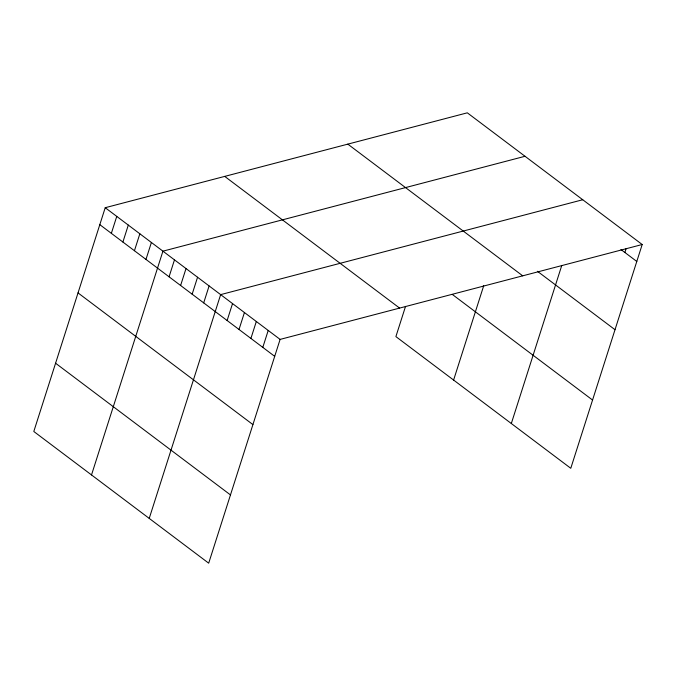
<?xml version="1.0" encoding="UTF-8"?>
<svg xmlns="http://www.w3.org/2000/svg" width="676" height="676" viewBox="0 0 676 676"><rect width="100%" height="100%" fill="white"/><g stroke="black" fill="none" stroke-linecap="round" stroke-linejoin="round"><path stroke-width="1.01" d="M642.2 244.518L467.31 112.824L105.219 207.709L33.8 431.482L208.69 563.176L280.109 339.403L642.2 244.518L570.781 468.291L395.891 336.597L405.541 306.372M111.354 233.338L116.762 216.396M122.897 242.033L128.305 225.091M134.439 250.72L139.847 233.786M145.982 259.415L151.39 242.473M91.513 474.941L162.933 251.168L525.024 156.283M169.068 276.797L174.476 259.854M180.61 285.492L186.018 268.549M192.153 294.187L197.561 277.245M203.696 302.873L209.104 285.931M149.227 518.399L220.646 294.626L582.737 199.741M227.128 320.525L232.536 303.583M239.025 329.474L244.425 312.532M250.914 338.431L256.322 321.489M262.803 347.388L268.211 330.446M453.604 380.056L483.729 285.686M511.318 423.514L561.773 265.44M624.903 252.503L626.17 248.514M620.94 249.52L636.792 261.46M537.412 271.279L615.008 329.711M347.819 144.132L522.709 275.833M452.303 294.423L592.565 400.04M224.711 176.394L399.6 308.087M105.219 207.709L280.109 339.403M99.811 224.652L274.701 356.345M78.027 292.902L252.917 424.596M55.584 363.223L230.474 494.925"/></g></svg>
